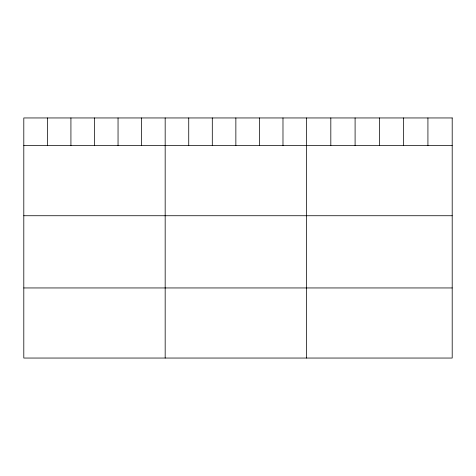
<?xml version="1.0" encoding="UTF-8"?>
<svg xmlns="http://www.w3.org/2000/svg" width="476" height="476" viewBox="0 0 476 476"><rect width="100%" height="100%" fill="white"/><g stroke="black" fill="none" stroke-linecap="round" stroke-linejoin="round"><path stroke-width="0.71" d="M23.8 145.638L452.2 145.638M23.8 215.735L452.2 215.735M23.8 287.95L452.2 287.95M427.924 117.953L427.924 145.638M403.648 117.953L403.648 145.638M379.372 117.953L379.372 145.638M355.096 117.953L355.096 145.638M330.82 117.953L330.82 145.638M306.544 117.953L306.544 358.047M282.982 117.953L282.982 145.638M259.42 117.953L259.42 145.638M235.858 117.953L235.858 145.638M212.296 117.953L212.296 145.638M188.734 117.953L188.734 145.638M165.172 117.953L165.172 358.047M141.61 117.953L141.61 145.638M118.048 117.953L118.048 145.638M94.486 117.953L94.486 145.638M70.924 117.953L70.924 145.638M47.362 117.953L47.362 145.638M452.2 117.953L23.8 117.953L23.8 358.047L452.2 358.047L452.2 117.953"/></g></svg>
